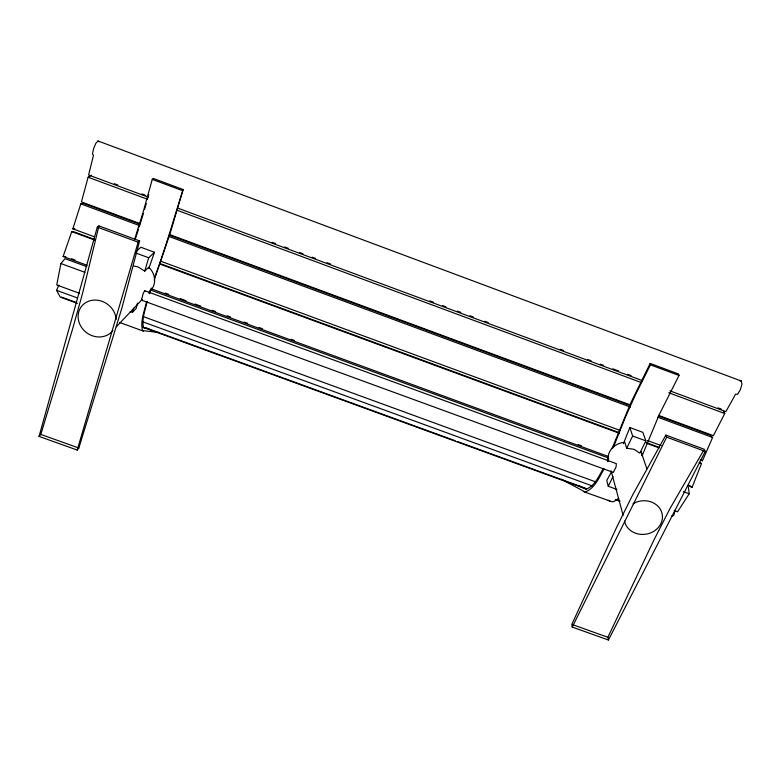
<?xml version="1.0" encoding="UTF-8"?>
<svg xmlns="http://www.w3.org/2000/svg" width="781" height="781" viewBox="0 0 781 781"><rect width="100%" height="100%" fill="white"/><g stroke="black" fill="none" stroke-linecap="round" stroke-linejoin="round"><path stroke-width="1.17" d="M608.438 460.995L608.253 455.967A17.094 15.317 -10.3 0 1 623.297 442.495L624.859 442.476L626.684 448.294L633.967 449.27L639.834 453.126L645.858 440.865L642.802 432.323L629.828 427.539L623.414 443.725M86.75 266.633L65.008 258.657L60.928 263.529L56.72 284.967L79.623 293.334M98.943 225.914L82.405 293.92L72.643 328.83L40.817 434.431L39.05 436.413L77.221 450.061L78.832 448.03L121.826 308.319L139.604 240.919L98.943 225.914L97.303 227.125L39.05 436.413M137.505 303.077L136.197 308.388L132.419 312.41L130.144 311.58M91.514 175.227L88.126 177.219L81.429 201.928L139.711 223.483M154.16 280.106L170.151 233.314L183.115 189.549L153.193 178.4L152.266 179.386L142.874 213.076L134.478 239.728M147.834 197.993L148.741 194.694M675.174 510.218L673.652 515.626L671.367 516.104M183.115 189.549C173.655 218.826 165.406 249.012 154.394 277.968M144.661 209.123L146.281 203.529M146.506 301.886C144.456 311.16 140.17 321.059 142.484 330.578L159.324 332.55M147.189 301.446C145.334 309.969 141.429 319.068 143.567 327.805L148.966 328.83M77.221 450.061L138.139 242.188L139.604 240.919M132.419 312.41L133.707 308.075M133.815 265.97L138.276 267.014L144.719 271.124L148.712 257.75L154.472 252.273L140.853 247.255L136.558 251.101M140.668 222.409L143.353 213.584M94.579 236.848L72.828 228.833L80.804 203.87L83.694 203.451L139.672 224.157M136.626 235.11L138.462 229.341M139.194 227.027L140.297 223.561M149.044 293.558L149.962 290.678M149.542 293.666L151.407 288.033M135.162 239.533L136.255 236.262M154.472 252.273L148.839 268.43M87.14 265.286L63.124 256.471L71.754 231.625L74.371 231.986L94.979 239.582M612.138 448.333L630.462 403.592L650.173 363.438L678.65 374.04L678.992 375.466L659.115 414.887L642.128 455.762M613.231 447.718L625.337 417.308L635.138 395.42L650.446 364.834L650.173 363.438M687.563 485.538L692.132 487.217L701.504 463.514L699.415 462.352M77.436 303.379L60.264 297.112L56.583 290.356L58.878 285.045M700.157 459.921L702.441 460.77L712.614 437.487L709.783 434.988L658.373 415.97M607.286 460.234L608.233 458.135M607.55 461.639L608.77 458.935M608.428 640.02L705.272 451.408L704.267 449.27L665.851 435.095L632.659 494.949L616.941 526.667L571.819 624.38L572.229 627.075L608.428 640.02L607.882 637.276L653.882 540.091L669.981 508.587L703.671 450.315M616.922 489.423L608.262 486.26L613.017 476.469M626.684 448.294L632.649 436.003L629.828 427.539M572.229 627.075L666.681 437.175L665.851 435.095M603.371 468.473C598.851 475.99 594.878 486.104 586.004 489.199L578.067 485.382M604.123 468.883C599.203 477.24 594.897 488.496 585.096 491.971L561.373 479.231M611.65 471.607L606.759 480.422L608.262 486.26M723.128 410.562L724.758 413.53L713.395 435.661L658.539 415.375M688.422 487.305L689.193 493.768L677.576 511.789L674.14 510.53M148.79 292.485L152.207 288.648A17.602 16.001 39.3 0 0 149.854 268.352L148.634 267.297L144.719 271.124M142.083 299.357L141.361 299.64A5.057 0.586 -62.5 0 1 142.367 297.044A5.057 1.054 -77.1 0 1 143.265 293.295L144.68 290.717L616.307 463.631L616.131 466.589A4.94 1.542 -62.4 0 1 614.462 469.967A4.94 1.093 -77.4 0 1 613.3 472.437L141.39 300.089M669.922 390.851L725.881 411.636L735.575 394.18L737.547 394.376L740.388 389.612L741.95 384.174L741.345 381.04L98.006 140.98L95.907 143.196L93.622 148.566L92.383 154.121L93.515 155.097L88.614 175.012L148.009 197.066M116.33 326.809L142.132 299.523M618.65 498.278L614.198 501.402L612.119 501.822L583.397 491.571M72.828 228.833L74.8 228.403M63.124 256.471L65.819 256.607M739.607 380.747L741.345 381.04M40.817 434.431L78.832 448.03M572.951 624.78L607.882 637.276M143.772 316.774L595.102 481.662M56.583 290.356L77.192 297.873M142.445 321.694L592.369 485.948M61.396 297.053L76.274 302.481M144.934 327.532L455.04 440.66M457.334 441.499L585.496 488.252M616.394 499.528L619.821 500.777M142.659 327.171L586.677 489.15M615.291 499.586L619.87 501.256M119.776 322.524L143.421 331.144M71.54 258.706L74.966 259.966M165.318 293.109L168.745 294.369M180.186 298.567L185.898 300.665M195.045 304.024L200.766 306.123M212.207 310.311L215.634 311.57M227.076 315.768L230.502 317.027M244.228 322.065L247.655 323.324M259.097 327.522L262.523 328.781M291.118 339.266L294.544 340.526M578.165 444.584L581.591 445.834M151.192 288.775L608.643 456.592M150.801 290.122L608.35 457.939M60.928 263.529L84.963 272.344M683.473 491.669L689.193 493.768M97.303 227.125L138.139 242.188M666.681 437.175L705.272 451.408M160.974 261.303L620.026 430.409M647.498 440.523L661.234 445.59M135.904 253.034L148.712 257.75M632.649 436.003L645.858 440.865M160.242 263.617L619.372 432.684M645.711 442.388L659.447 447.445M71.754 231.625L94.657 240.05M159.92 264.085L619.069 433.152M646.551 443.276L659.144 447.913M699.22 462.664L701.504 463.514M114.377 183.72L117.804 184.99M141.81 193.903L145.246 195.182M272.139 242.305L275.576 243.574M284.723 246.972L288.15 248.251M299.582 252.497L303.008 253.766M312.156 257.164L315.583 258.433M327.014 262.68L330.451 263.958M429.911 300.89L433.338 302.169M442.485 305.556L445.912 306.835M457.344 311.082L460.78 312.351M469.928 315.749L473.354 317.027M484.786 321.264L488.213 322.543M560.241 349.292L563.667 350.562M587.673 359.475L591.11 360.754M600.257 364.151L603.684 365.42M612.831 368.817L618.542 370.936M627.69 374.333L631.116 375.612M718.003 407.877L721.439 409.146M177.697 208.088L642.519 380.679M88.126 177.219L147.56 199.282M177.277 210.314L641.318 382.563M668.751 392.745L724.758 413.53M169.428 234.476L629.974 404.802M169.379 235.14L629.808 405.407M80.804 203.87L139.067 225.416M168.774 236.399L630.355 407.067M657.768 417.21L712.614 437.487M152.266 179.386L182.266 190.554M650.446 364.834L678.992 375.466M144.68 290.717L145.139 291.342M608.155 500.221L610.264 501.363M689.096 485.274L692.132 487.217M98.006 140.98L99.08 141.742M701.074 459.423L702.441 460.77M646.873 468.844L641.045 451.721A17.094 15.317 -10.3 0 1 642.06 455.596M611.093 470.787L623.131 515.362M632.991 503.794A19.144 16.801 -8.8 0 1 660.638 509.808A19.144 16.801 -8.8 0 1 649.089 533.452A19.144 16.801 -8.8 0 1 624.546 521.073M112.884 330.461A19.769 17.66 37.3 0 1 82.23 328.362A19.769 17.66 37.3 0 1 90.352 300.665A19.769 17.66 37.3 0 1 116.115 319.439"/></g></svg>
